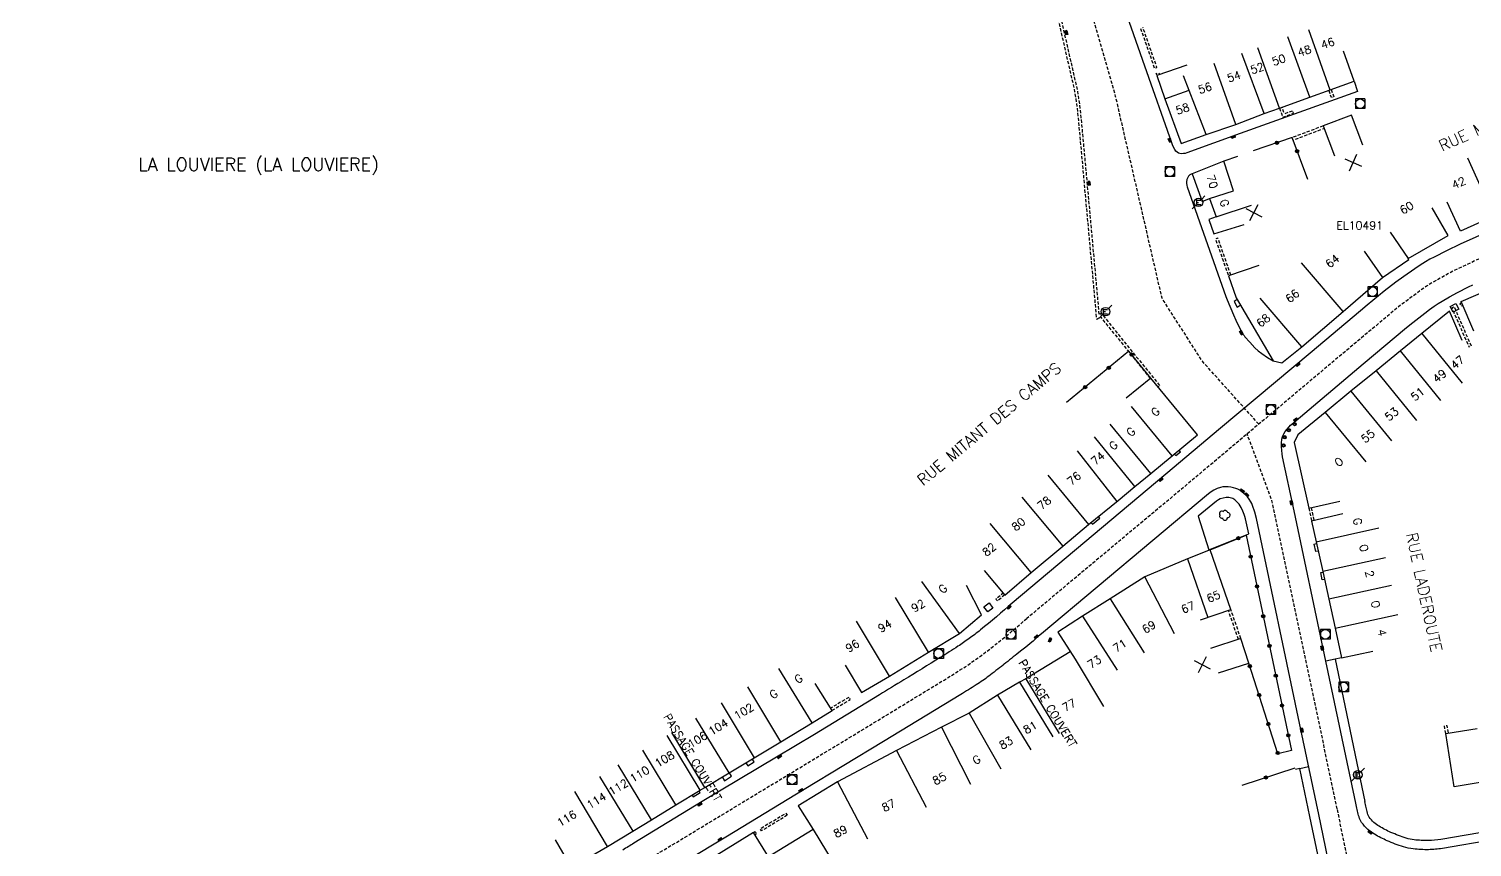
# Model space of a CAD drawing. Header units: millimetres. Extents: x 137000 to 138000, y 128000 to 129000.
# Drawn here: x 137000 to 137225.4, y 128657.2 to 128784.9 of the extents above; entities that cross this region are included whole.
import ezdxf
from ezdxf.enums import TextEntityAlignment as Align

# ---------------------------------------------------------------- set-up
doc = ezdxf.new("R2010")
doc.units = ezdxf.units.MM
doc.linetypes.add('DASHED', pattern=[0.75, 0.5, -0.25])
doc.layers.get('0').update_dxf_attribs({"linetype": 'CONTINUOUS'})
for name, color, linetype in [('w0001', 6, 'DASHED'), ('w0008', 7, 'CONTINUOUS'), ('w0100', 7, 'CONTINUOUS'), ('W0112', 1, 'DASHED'), ('w0300', 7, 'CONTINUOUS'), ('w0322', 7, 'CONTINUOUS'), ('w0400', 7, 'CONTINUOUS'), ('w0420', 7, 'CONTINUOUS'), ('W0471', 7, 'CONTINUOUS'), ('w0980', 7, 'CONTINUOUS'), ('W0984', 7, 'CONTINUOUS'), ('w0989', 7, 'CONTINUOUS'), ('w0991', 7, 'CONTINUOUS'), ('W1102', 7, 'CONTINUOUS')]:
    doc.layers.add(name, color=color, linetype=linetype)
doc.styles.get("Standard").update_dxf_attribs({"font": 'romans.shx', "width": 0.85})

# ---------------------------------------------------------------- blocks, each defined once
blk = doc.blocks.new('T400')
for p, q in [((-0.15, 0.3), (0.15, 0.3)), ((-0.15, -0.25), (-0.15, 0.3)), ((-0.15, 0.15), (0.15, 0.15)), ((-0.15, 0), (0.15, 0)), ((0.15, 0.3), (0.15, -0.25)), ((-0.15, -0.15), (0.15, -0.15)), ((-0.15, -0.25), (-0.15, -0.3)), ((-0.15, -0.3), (0.15, -0.3)), ((0.15, -0.3), (0.15, -0.25))]:
    blk.add_line(p, q)
blk = doc.blocks.new('T420')
for p, q in [((0.75, 0.75), (-0.75, 0.75)), ((-0.75, 0.75), (-0.75, -0.75)), ((0.75, 0.75), (0.75, -0.75)), ((0.75, -0.75), (-0.75, -0.75))]:
    blk.add_line(p, q)
blk.add_ellipse((0, 0), major_axis=(-0.53, 0.53), ratio=1, start_param=3.926991, end_param=10.210176)
blk = doc.blocks.new('t112o')
at = {"color": 0, "linetype": 'Continuous'}
for p, q in [((-0.5, 0.5), (0.5, 0.5)), ((-0.5, -0.5), (-0.5, 0.5)), ((0.5, 0.5), (0.5, -0.5)), ((0.5, -0.5), (-0.5, -0.5))]:
    blk.add_line(p, q, dxfattribs=at)
blk = doc.blocks.new('T471')
for p, q in [((-0.333334, 0.333334), (-0.333334, -0.333334)), ((-0.333334, 0.333334), (0.333334, 0.333334)), ((-0.333334, 0), (0, 0)), ((0.500001, 0.500001), (1.000002, 1.000002)), ((-0.500001, -0.500001), (-1.000002, -1.000002)), ((-0.333334, -0.333334), (0.333334, -0.333334))]:
    blk.add_line(p, q)
blk.add_ellipse((0, 0), major_axis=(0.471405, 0.471405), ratio=1, start_param=5.4977871438, end_param=11.780972451)
blk = doc.blocks.new('t322o')
at = {"color": 0, "linetype": 'Continuous'}
for radius in [0.25, 0.15]:
    blk.add_circle((0, 0), radius, dxfattribs=at)
blk = doc.blocks.new('t991o')
at = {"color": 0, "linetype": 'Continuous'}
for p, q in [((-1, 1), (1, -1)), ((-1, -1), (1, 1))]:
    blk.add_line(p, q, dxfattribs=at)
blk = doc.blocks.new('T300')
for p, q in [((-0.8, 0.51), (-0.86, 0.34)), ((-0.86, 0.34), (-0.86, 0.17)), ((-0.86, 0.17), (-0.74, 0.06)), ((-0.69, 0.63), (-0.8, 0.51)), ((-0.8, -0.06), (-0.74, 0.06)), ((-0.74, 0.06), (-0.69, 0.11)), ((-0.57, 0.69), (-0.69, 0.63)), ((-0.46, 0.69), (-0.57, 0.69)), ((-0.29, 0.63), (-0.46, 0.69)), ((-0.29, 0.63), (-0.17, 0.74)), ((-0.23, 0.57), (-0.29, 0.63)), ((-0.17, 0.74), (-0.06, 0.8)), ((-0.06, 0.8), (0.06, 0.8)), ((0.06, 0.8), (0.23, 0.74)), ((0.23, 0.74), (0.34, 0.63)), ((0.34, 0.63), (0.4, 0.51)), ((0.46, 0.46), (0.34, 0.46)), ((0.4, 0.51), (0.4, 0.46)), ((0.57, 0.4), (0.46, 0.46)), ((0.57, 0.4), (0.69, 0.29)), ((0.69, 0.29), (0.74, 0.17)), ((0.74, 0.06), (0.69, -0.17)), ((0.74, 0.17), (0.74, 0.06)), ((-0.8, -0.17), (-0.8, -0.06)), ((-0.8, -0.23), (-0.8, -0.17)), ((-0.74, -0.34), (-0.8, -0.23)), ((-0.69, -0.4), (-0.74, -0.34)), ((-0.51, -0.46), (-0.69, -0.4)), ((-0.4, -0.46), (-0.51, -0.46)), ((-0.4, -0.46), (-0.34, -0.46)), ((-0.34, -0.46), (-0.34, -0.4)), ((-0.34, -0.51), (-0.34, -0.46)), ((-0.29, -0.63), (-0.34, -0.51)), ((-0.17, -0.74), (-0.29, -0.63)), ((-0.06, -0.8), (-0.17, -0.74)), ((0.06, -0.8), (-0.06, -0.8)), ((0.17, -0.74), (0.06, -0.8)), ((0.23, -0.69), (0.17, -0.74)), ((0.29, -0.46), (0.23, -0.46)), ((0.29, -0.63), (0.23, -0.69)), ((0.46, -0.4), (0.29, -0.46)), ((0.34, -0.51), (0.29, -0.63)), ((0.34, -0.51), (0.34, -0.46)), ((0.57, -0.34), (0.46, -0.4)), ((0.63, -0.29), (0.57, -0.34)), ((0.69, -0.17), (0.63, -0.29))]:
    blk.add_line(p, q)

msp = doc.modelspace()

# ---------------------------------------------------------------- linework, layer by layer
at = {"layer": 'w0001', "flags": 128}
for points in [[(137192.07, 128723.18), (137183.26, 128733), (137176.97, 128742.82), (137169.72, 128774.34), (137158.9, 128812.13), (137158.32, 128819.67), (137144.77, 128858.55), (137143.48, 128862.54), (137143, 128874.68)], [(137270.19, 128768.74), (137245.6, 128757.6), (137226.4, 128748.94), (137222.42, 128747.09), (137218.26, 128744.73), (137213.89, 128741.5), (137195.06, 128725.69), (137182.88, 128715.44), (137155.84, 128692.85)], [(137204.33, 128663.13), (137194.13, 128711.27), (137190.25, 128721.65)], [(137000, 128533.64), (137004.28, 128538.84), (137014.48, 128551.22), (137027.78, 128569.27), (137033.89, 128576.92), (137035.46, 128578.87), (137042.73, 128588.02), (137044.78, 128592.93), (137075.84, 128633.86), (137084.03, 128644.5), (137086.28, 128647.35), (137088.12, 128649.39), (137090.49, 128651.36), (137093.3, 128653.17), (137110.82, 128663.76), (137114.39, 128665.92), (137132.41, 128676.83), (137138.98, 128680.83), (137142.93, 128683.24), (137146.22, 128685.29), (137148.8, 128687.1), (137151.03, 128688.84), (137153.53, 128690.86), (137155.84, 128692.85)], [(137021.09, 128560.2), (137025.46, 128556.98), (137031.58, 128548.34), (137033.35, 128542.48), (137054.07, 128516.2), (137062.51, 128505.5), (137064.48, 128501.03), (137066.94, 128497.89), (137068.8, 128495.55), (137070.23, 128494.27), (137072.95, 128494.91), (137075.42, 128496.09), (137078.95, 128498.21), (137102.17, 128513.02), (137105.5, 128515.32), (137107.82, 128517.24), (137109.59, 128519.32), (137110.95, 128521.53), (137111.91, 128523.59), (137112.93, 128527.41), (137117.85, 128552.61), (137119.19, 128559.55), (137119.84, 128562.57), (137120.62, 128565.16), (137121.78, 128567.87), (137123.26, 128570.47), (137150.21, 128611.37), (137152.1, 128614.22), (137153.63, 128616.08), (137155.37, 128617.51), (137157.83, 128618.93), (137159.95, 128619.65), (137163.22, 128620.38), (137189.38, 128626.2), (137200.73, 128628.79), (137205.17, 128630.25), (137208.51, 128631.72), (137209.55, 128635.13), (137209.18, 128639.48), (137204.33, 128663.13)]]:
    msp.add_lwpolyline(points, dxfattribs=at)
at = {"layer": 'w0008', "flags": 128}
for points in [[(137206.96, 128776.7), (137207.5, 128775.11), (137189.17, 128768.57), (137180.85, 128765.54), (137180.57, 128765.45), (137180.29, 128765.41), (137180.02, 128765.4), (137179.76, 128765.43), (137179.53, 128765.49), (137179.32, 128765.62), (137179.13, 128765.8), (137178.97, 128766.03), (137178.67, 128766.63), (137178.49, 128767.08), (137174.27, 128779.04), (137168.7, 128794.98)], [(137181.68, 128762.27), (137181.49, 128762.2), (137181.31, 128762.1), (137181.2, 128762.02), (137181.12, 128761.91), (137180.93, 128761.57), (137180.85, 128761.36), (137180.79, 128760.98), (137180.79, 128760.78), (137180.85, 128760.44), (137180.91, 128760.21), (137186.95, 128743.1), (137187.14, 128742.58), (137188.11, 128740.25), (137188.49, 128739.39), (137188.9, 128738.54), (137189.26, 128737.86), (137189.64, 128737.19), (137189.77, 128737), (137189.91, 128736.82), (137190.69, 128735.96), (137191.48, 128735.11), (137191.99, 128734.63), (137192.54, 128734.19), (137193.41, 128733.59), (137194.31, 128733.06)], [(137230.85, 128754.56), (137223.53, 128751.25), (137221.37, 128750.24), (137219.44, 128749.27), (137218.78, 128748.91), (137218.13, 128748.53), (137217.28, 128748), (137216.44, 128747.45), (137214.7, 128746.25), (137213.46, 128745.34), (137211.65, 128743.94), (137210.78, 128743.23), (137209.02, 128741.76), (137207.97, 128740.88), (137200.1, 128734.26), (137186.09, 128722.53), (137177.58, 128715.38), (137153.56, 128695.26)], [(137207.23, 128663.99), (137202.34, 128687.17), (137197.6, 128709.64), (137195.79, 128718.07), (137195.7, 128718.57), (137195.65, 128719.08), (137195.62, 128719.68), (137195.62, 128720.28), (137195.68, 128720.78), (137195.8, 128721.26), (137195.98, 128721.67), (137196.21, 128722.05), (137196.5, 128722.42), (137196.81, 128722.77), (137197.02, 128723), (137197.25, 128723.2), (137208.38, 128732.57), (137215.15, 128738.27), (137216.12, 128739.06), (137218, 128740.53), (137218.73, 128741.07), (137219.48, 128741.6), (137220.08, 128742.01), (137220.69, 128742.39), (137221.84, 128743.07), (137223.09, 128743.74), (137224.83, 128744.61), (137225.49, 128744.92)], [(137188.68, 128742.62), (137188.21, 128742.34), (137188.69, 128741.44), (137189.19, 128741.74)], [(137178.89, 128718.51), (137179.11, 128718.26), (137179.86, 128718.87), (137179.64, 128719.13)], [(137201.43, 128662.26), (137198.42, 128676.5), (137191.69, 128708.46), (137191.45, 128709.42), (137191.09, 128710.5), (137190.97, 128710.79), (137190.82, 128711.06), (137190.57, 128711.45), (137190.29, 128711.82), (137190.03, 128712.11), (137189.75, 128712.38), (137189.44, 128712.63), (137189.1, 128712.85), (137188.81, 128713.01), (137188.5, 128713.14), (137188.11, 128713.26), (137187.71, 128713.35), (137187.27, 128713.41), (137186.82, 128713.42), (137186.46, 128713.39), (137186.1, 128713.3), (137185.57, 128713.12), (137185.07, 128712.89), (137184.62, 128712.62), (137184.21, 128712.31), (137158.12, 128690.44)], [(137165.86, 128707.81), (137166.08, 128707.56), (137167.23, 128708.51), (137167.02, 128708.76)], [(137201.37, 128703.36), (137201, 128703.28), (137200.74, 128704.46), (137201.11, 128704.55)], [(137202.35, 128698.95), (137201.98, 128698.87), (137201.74, 128700.02), (137202.09, 128700.1)], [(137203.98, 128686.5), (137202.55, 128686.2)], [(137205.01, 128686.71), (137203.98, 128686.5), (137208.64, 128664.26)], [(137111.97, 128670.32), (137112.27, 128669.83), (137113.25, 128670.48), (137112.98, 128670.94)], [(137200.03, 128661.93), (137198.47, 128669.43), (137197.82, 128669.29)], [(137198.47, 128669.43), (137199.85, 128669.72)], [(137108.28, 128668.1), (137108.63, 128667.51), (137109.73, 128668.25), (137109.41, 128668.77)], [(137103.58, 128665.26), (137103.74, 128664.99), (137104.81, 128665.66), (137104.66, 128665.91)], [(137203.97, 128650.12), (137201.43, 128662.26)], [(137202.57, 128649.83), (137200.03, 128661.93)]]:
    msp.add_lwpolyline(points, dxfattribs=at)
msp.add_lwpolyline([(137190.52, 128706.05), (137189.99, 128708.42), (137189.91, 128708.74), (137189.8, 128709.06), (137189.57, 128709.62), (137189.33, 128710.18), (137189.19, 128710.44), (137189.02, 128710.68), (137188.77, 128710.96), (137188.51, 128711.23), (137188.35, 128711.35), (137188.18, 128711.46), (137188.01, 128711.55), (137187.82, 128711.62), (137187.62, 128711.67), (137187.41, 128711.71), (137187.2, 128711.72), (137186.99, 128711.71), (137186.52, 128711.63), (137186.06, 128711.5), (137185.76, 128711.36), (137185.49, 128711.18), (137182.62, 128708.79), (137184.28, 128703.58)], close=True, dxfattribs=at)
for points in [[(137153.56, 128695.26, -0.015412), (137148.62, 128691.06, -0.01179), (137146.83, 128689.7, -0.011545), (137145.09, 128688.5, -0.007476), (137142.34, 128686.75, -0.000423), (137136.63, 128683.25, -0.000636), (137132.83, 128680.93), (137122.69, 128674.75), (137116.74, 128671.18), (137105.14, 128664.25), (137094.5, 128657.76, 0.00231), (137092.76, 128656.7, 0.001305)], [(137158.12, 128690.44, -0.011642), (137154.6, 128687.52, -0.000045), (137152.29, 128685.69, -0.000755), (137152.15, 128685.58, -0.0038), (137149.89, 128683.83, -0.009782), (137148.99, 128683.18, -0.011263), (137147.93, 128682.47, -0.005053), (137145.52, 128680.97), (137133.45, 128673.62), (137121.1, 128666.15), (137108.85, 128658.73), (137096.8, 128651.48, 0.005077)], [(137228.64, 128658.27), (137220.74, 128656.95, -0.037118), (137218.59, 128656.75, -0.033307), (137216.18, 128656.87, -0.047128), (137214.66, 128657.19, -0.027184), (137212.14, 128658.14, -0.029639), (137210.14, 128659.16, -0.051568), (137209.1, 128659.93, -0.054743), (137208.13, 128661.02, -0.086268), (137207.73, 128661.86, -0.005065), (137207.49, 128662.78, -0.010337), (137207.38, 128663.24), (137207.23, 128663.99)], [(137228.41, 128659.68), (137220.51, 128658.36, -0.037118), (137218.56, 128658.18, -0.033307), (137216.34, 128658.29, -0.047128), (137215.09, 128658.56, -0.027184), (137212.72, 128659.45, -0.029639), (137210.87, 128660.4, -0.051568), (137210.06, 128660.99, -0.054743), (137209.3, 128661.85, -0.086268), (137209.12, 128662.25, -0.005065), (137208.88, 128663.14, -0.010111), (137208.79, 128663.53), (137208.64, 128664.26)]]:
    msp.add_lwpolyline(points, format="xyb", dxfattribs=at)
at = {"layer": 'w0100', "flags": 128}
for points in [[(137180.85, 128779.23), (137176.13, 128777.59), (137177.38, 128773.98), (137179.94, 128767), (137183.87, 128768.39), (137188.48, 128769.95), (137192.92, 128771.67), (137195.32, 128772.53), (137200.02, 128774.22), (137203.22, 128775.39), (137206.96, 128776.7), (137205.31, 128781.42)], [(137208.3, 128766.71), (137206.54, 128771.39), (137202.12, 128769.73), (137203.88, 128765.05)], [(137188.12, 128759.62), (137186.63, 128764.24), (137181.68, 128762.27), (137183.25, 128757.91), (137184.4, 128758.42), (137185.43, 128755.56), (137184.26, 128755.14), (137185.03, 128752.88), (137189.81, 128754.37)], [(137192.06, 128747.94), (137187.34, 128746.31), (137188.52, 128742.89), (137194.31, 128733.06), (137195.69, 128732.73), (137198.77, 128735.26), (137205.24, 128740.79), (137211.37, 128746.06), (137215.5, 128748.9), (137215.41, 128749.02), (137221.64, 128752.61), (137219.14, 128756.94)], [(137228.8, 128755.65), (137223.56, 128753.28), (137221.5, 128757.83)], [(137225.66, 128737.72), (137223.66, 128742.3), (137229.8, 128744.98), (137232.74, 128746.24), (137238.45, 128748.75), (137250.17, 128753.82), (137252.16, 128749.23)], [(137223.85, 128736.24), (137221.85, 128740.82), (137221.85, 128740.82), (137217.56, 128737.33), (137214.19, 128734.61), (137210.38, 128731.51), (137206.47, 128728.32), (137202.45, 128725.01), (137198.15, 128721.5), (137197.6, 128720.29), (137199.87, 128710.08), (137204.75, 128711.16)], [(137149.17, 128700.33), (137152.39, 128696.5), (137156.55, 128700), (137161.48, 128704.12), (137165.5, 128707.51), (137170.1, 128711.27), (137172.74, 128713.47), (137175.22, 128715.47), (137178.53, 128718.22), (137182.48, 128721.5), (137175.24, 128730.37), (137171.37, 128727.21)], [(137205.18, 128709.16), (137200.31, 128708.04), (137201.05, 128704.82), (137202.08, 128700.18), (137203.02, 128695.86), (137204.02, 128691.34), (137205.01, 128686.71), (137209.9, 128687.76)], [(137182.97, 128692.64), (137187.7, 128694.27), (137184.49, 128703.58), (137180.95, 128702.13), (137174.26, 128699.33), (137168.85, 128695.92), (137164.55, 128693.2), (137160.68, 128690.7), (137163.4, 128686.5)], [(137127.47, 128685.56), (137130.04, 128681.27), (137134.38, 128683.86), (137140.51, 128687.58), (137145.32, 128690.5), (137148.78, 128693.42), (137146.44, 128697.99)], [(137185.76, 128684.34), (137190.51, 128685.89), (137189.27, 128689.7), (137184.51, 128688.15)], [(137162.64, 128687.66), (137155.67, 128683.44), (137154.71, 128682.89), (137151.25, 128680.87), (137146.83, 128678.07), (137142.51, 128675.88), (137135.49, 128672.23), (137126.3, 128667.32), (137120.15, 128663.58), (137122.46, 128659.88), (137115.49, 128655.63), (137113.18, 128659.42), (137108.54, 128656.59), (137103.63, 128653.58), (137099.64, 128651.16), (137099.82, 128650.84), (137099.38, 128650.6), (137091.78, 128646.46), (137091.25, 128644.52)], [(137279.52, 128684.36), (137284.45, 128685.16), (137285.78, 128676.87), (137278.63, 128675.7), (137279.05, 128673.1), (137275.55, 128672.52), (137272.05, 128671.95), (137271.62, 128674.56), (137264.67, 128673.42), (137257.73, 128672.29), (137258.15, 128669.69), (137254.65, 128669.11), (137251.14, 128668.54), (137250.72, 128671.15), (137243.76, 128670.02), (137236.78, 128668.89), (137237.21, 128666.27), (137233.69, 128665.72), (137230.18, 128665.15), (137229.76, 128667.75), (137222.59, 128666.59), (137221.26, 128674.87), (137226.2, 128675.67)], [(137082.2, 128658.27), (137084.71, 128653.95), (137090.38, 128657.24), (137094.31, 128659.66), (137097.23, 128661.43), (137101.02, 128663.73), (137104.86, 128666.03), (137105.58, 128666.47), (137109.35, 128668.74), (137113.26, 128671.1), (137117.42, 128673.6), (137122.35, 128676.53), (137125.43, 128678.46), (137122.78, 128682.7)]]:
    msp.add_lwpolyline(points, dxfattribs=at)
at = {"layer": 'W0112', "flags": 128}
for points in [[(137175.17, 128730.32), (137167.39, 128739.95), (137166.78, 128739.52), (137164.46, 128765), (137163.9, 128770.99), (137163.74, 128772.49), (137163.54, 128773.97), (137163.36, 128775.06), (137163.13, 128776.14), (137155.12, 128811.05), (137156.33, 128818.88), (137156.73, 128818.82), (137155.53, 128811.06), (137163.52, 128776.23), (137163.75, 128775.13), (137163.94, 128774.03), (137164.14, 128772.53), (137164.3, 128771.03), (137164.86, 128765.03), (137167.12, 128740.24), (137167.47, 128740.49), (137176.6, 128729.19), (137176.36, 128728.99)], [(137173.61, 128784.96), (137175.78, 128778.74), (137176.16, 128778.87), (137173.98, 128785.09)], [(137176.18, 128777.59), (137176.07, 128777.91), (137176.45, 128778.04), (137176.56, 128777.72)], [(137203.38, 128775.44), (137203.79, 128774.29), (137203.41, 128774.16), (137203.01, 128775.31)], [(137195.32, 128772.53), (137195.83, 128771.11), (137197.5, 128771.71), (137197.36, 128772.08), (137196.07, 128771.62), (137195.7, 128772.66)], [(137202.12, 128769.73), (137197.27, 128767.9), (137197.41, 128767.52), (137202.26, 128769.35)], [(137187.71, 128746.44), (137185.69, 128752.23), (137185.31, 128752.1), (137187.34, 128746.31)], [(137225.28, 128735.36), (137222.61, 128741.48), (137222.24, 128741.32), (137224.91, 128735.2)], [(137223.75, 128742.1), (137223.48, 128741.95), (137223.68, 128741.6), (137223.91, 128741.73)], [(137199.87, 128710.08), (137200.31, 128708.04)], [(137200.26, 128710.16), (137200.7, 128708.12)], [(137152.39, 128696.53), (137151.27, 128695.56), (137151.01, 128695.86), (137152.13, 128696.83)], [(137188.89, 128689.57), (137187.32, 128694.14)], [(137189.27, 128689.7), (137187.7, 128694.27)], [(137125.41, 128678.5), (137128.28, 128680.2), (137128.07, 128680.54), (137125.2, 128678.84)], [(137221.26, 128674.87), (137221.06, 128676.07), (137221.45, 128676.14), (137221.66, 128674.94)], [(137113.18, 128659.42), (137113.45, 128659.57), (137113.65, 128659.23), (137113.39, 128659.07)]]:
    msp.add_lwpolyline(points, dxfattribs=at)
msp.add_lwpolyline([(137118.44, 128662.12), (137114.42, 128659.7), (137114.21, 128660.04), (137118.23, 128662.46)], close=True, dxfattribs=at)
at = {"layer": 'w0322', "flags": 128}
for points in [[(137199.74, 128761.35), (137197.27, 128767.9), (137191.2, 128765.85)], [(137188.76, 128764.94), (137186.63, 128764.24)], [(137175.24, 128730.37), (137171.8, 128734.56), (137162.02, 128726.56)], [(137184.49, 128703.58), (137190.1, 128705.87), (137197.18, 128672.24), (137195.07, 128671.71), (137190.51, 128685.89)], [(137197.69, 128669.5), (137189.4, 128666.79)]]:
    msp.add_lwpolyline(points, dxfattribs=at)
at = {"layer": 'W1102', "flags": 128}
for points in [[(137199.85, 128784.8), (137203.17, 128775.37)], [(137195.32, 128772.53), (137191.94, 128781.94)], [(137200.02, 128774.22), (137196.61, 128783.62)], [(137188.48, 128769.95), (137185.08, 128779.49)], [(137192.92, 128771.67), (137189.43, 128781.04)], [(137183.87, 128768.39), (137180.34, 128777.53)], [(137177.38, 128773.98), (137181.2, 128775.31)], [(137224.69, 128764.77), (137228.8, 128755.65)], [(137184.4, 128758.42), (137188.12, 128759.62)], [(137185.43, 128755.56), (137190.95, 128757.34)], [(137212.58, 128753.14), (137215.41, 128749.02)], [(137208.53, 128750.18), (137211.37, 128746.06)], [(137205.24, 128740.79), (137198.74, 128748.38)], [(137198.77, 128735.26), (137192.27, 128742.82)], [(137217.56, 128737.33), (137223.86, 128729.57)], [(137220.49, 128726.85), (137214.19, 128734.61)], [(137210.38, 128731.51), (137216.69, 128723.76)], [(137206.47, 128728.32), (137212.81, 128720.59)], [(137178.53, 128718.22), (137172.2, 128725.95)], [(137175.22, 128715.47), (137168.88, 128723.2)], [(137202.45, 128725.01), (137208.79, 128717.28)], [(137172.74, 128713.47), (137166.4, 128721.2)], [(137163.73, 128718.99), (137169.9, 128711.11)], [(137159.11, 128715.2), (137165.5, 128707.51)], [(137155.05, 128711.77), (137161.48, 128704.12)], [(137156.55, 128700), (137150.13, 128707.66)], [(137201.05, 128704.82), (137210.8, 128707.02)], [(137180.95, 128702.13), (137184.09, 128693.02)], [(137211.84, 128702.33), (137202.08, 128700.18)], [(137145.32, 128690.5), (137139.46, 128698.64)], [(137178.9, 128690.43), (137174.26, 128699.33)], [(137140.51, 128687.58), (137135.33, 128696.13)], [(137212.79, 128698), (137203.02, 128695.86)], [(137168.85, 128695.92), (137174.19, 128687.47)], [(137134.38, 128683.86), (137129.23, 128692.43)], [(137164.55, 128693.2), (137169.94, 128684.77)], [(137204.02, 128691.34), (137213.79, 128693.46)], [(137122.35, 128676.53), (137117.14, 128685.06)], [(137163.4, 128686.5), (137167.82, 128679.11)], [(137154.71, 128682.89), (137159.92, 128674.35)], [(137155.67, 128683.44), (137160.88, 128674.9)], [(137117.42, 128673.6), (137112.3, 128682.19)], [(137151.25, 128680.87), (137156.46, 128672.33)], [(137108.1, 128679.67), (137113.26, 128671.1)], [(137146.83, 128678.07), (137151.79, 128669.37)], [(137109.35, 128668.74), (137104.18, 128677.3)], [(137142.51, 128675.88), (137147.07, 128666.98)], [(137104.86, 128666.03), (137099.7, 128674.6)], [(137105.58, 128666.47), (137100.42, 128675.03)], [(137101.02, 128663.73), (137095.86, 128672.29)], [(137135.49, 128672.23), (137140.15, 128663.38)], [(137097.23, 128661.43), (137092.04, 128669.98)], [(137089.1, 128668.19), (137094.31, 128659.66)], [(137126.3, 128667.32), (137130.96, 128658.47)], [(137090.38, 128657.24), (137085.25, 128665.83)], [(137122.46, 128659.88), (137127.67, 128651.34)]]:
    msp.add_lwpolyline(points, dxfattribs=at)

# ---------------------------------------------------------------- block references
at = {"layer": 'W0112'}
for p, rotation in [((137222.62, 128741.33), 207.4926211847328), ((137149.85, 128694.57), 35.64542545372197)]:
    msp.add_blockref('t112o', p, dxfattribs=dict(at, rotation=rotation))
at = {"layer": 'w0300'}
msp.add_blockref('T300', (137186.8, 128708.93), dxfattribs=at)
at = {"layer": 'w0322'}
for p, rotation in [((137194.9, 128767.1), 198.6283281175341), ((137198.06, 128765.79), 110.6449253880888), ((137172.22, 128734.04), 129.3949516431247), ((137168.64, 128731.97), 219.30202482725), ((137164.96, 128728.96), 219.30202482725), ((137197.67, 128723.18), 207.9684714178602), ((137196.12, 128721.14), 207.9684714178602), ((137196.75, 128722.24), 207.9684714178602), ((137195.92, 128719.86), 207.968471417868), ((137188.88, 128705.37), 22.17562848113593), ((137190.81, 128702.5), 281.9004304425669), ((137191.79, 128697.85), 281.9004304425669), ((137192.77, 128693.2), 281.9004304425669), ((137193.74, 128688.56), 281.9004304425669), ((137190.67, 128685.41), 107.8052006920294), ((137194.72, 128683.91), 281.9004304425669), ((137192.12, 128680.89), 107.8052006920294), ((137195.7, 128679.26), 281.9004304425669), ((137193.57, 128676.36), 107.8052006920294), ((137196.68, 128674.61), 281.9004304425669), ((137195.03, 128671.84), 107.8052006920294), ((137193.18, 128668.02), 198.1183587530662)]:
    msp.add_blockref('t322o', p, dxfattribs=dict(at, rotation=rotation))
at = {"layer": 'w0400'}
for p, rotation in [((137162.03, 128784.28), 194.7499677885035), ((137188.11, 128768.02), 109.7876883376042), ((137178.18, 128767.51), 19.86361481869123), ((137165.57, 128760.75), 183.8016048019816), ((137189.32, 128737.45), 29.57504833862509), ((137198.2, 128732.47), 130.5597875087455), ((137197.82, 128723.88), 310.1574224275496), ((137176.81, 128714.53), 129.1587199085911), ((137189.49, 128712.77), 234.1831304653883), ((137190.19, 128712.16), 44.06538741342752), ((137197.17, 128710.93), 11.42202559167711), ((137153.09, 128694.63), 131.6976612246053), ((137157.33, 128689.96), 130.4634698802646), ((137159.48, 128689.5), 159.1199000462327), ((137201.97, 128688.24), 10.80274705042315), ((137198.8, 128675.39), 190.8068074822945), ((137117.18, 128671.26), 301.0420317158348), ((137120.56, 128666), 121.2290764043381), ((137104.79, 128663.85), 121.3394058955246), ((137107.96, 128658.37), 122.0078837028662), ((137209.44, 128659.49), 233.4072277719309)]:
    msp.add_blockref('T400', p, dxfattribs=dict(at, rotation=rotation))
at = {"layer": 'w0420'}
for p in [(137207.91, 128773.19), (137178.18, 128762.6), (137209.83, 128743.87), (137193.95, 128725.44), (137153.36, 128690.36), (137202.47, 128690.38), (137142.06, 128687.37), (137205.31, 128682.14), (137119.19, 128667.7)]:
    msp.add_blockref('T420', p, dxfattribs=at)
at = {"layer": 'W0471'}
for p in [(137182.67, 128757.8), (137168.12, 128740.74), (137207.54, 128668.44), (137207.56, 128668.46)]:
    msp.add_blockref('T471', p, dxfattribs=at)
at = {"layer": 'w0991'}
for p, rotation in [((137206.8, 128764.01), 20.64492538792321), ((137191.32, 128756.2), 17.32812421102084), ((137183.24, 128685.62), 288.1183587534204)]:
    msp.add_blockref('t991o', p, dxfattribs=dict(at, rotation=rotation))

# ---------------------------------------------------------------- texts
at = {"layer": 'w0980'}
msp.add_text('LA LOUVIERE (LA LOUVIERE)', height=2, dxfattribs=at).set_placement((137035.87, 128763.6), align=Align.MIDDLE)
at = {"layer": 'W0984'}
msp.add_text('EL10491', height=1.25, dxfattribs=at).set_placement((137207.83, 128754.2), align=Align.MIDDLE)
for p in [(137159.11, 128679.6), (137103.66, 128671.15)]:
    msp.add_text('PASSAGE COUVERT', height=1.25, rotation=301.3443, dxfattribs=at).set_placement(p, align=Align.MIDDLE)
at = {"layer": 'w0989'}
for s, rotation, p in [('RUE MITANT DES CAMPS', 24.3796, (137233.26, 128772.35)), ('RUE MITANT DES CAMPS', 39.8726, (137149.96, 128723.21)), ('RUE LADEROUTE', 281.9691, (137217.9, 128696.94))]:
    msp.add_text(s, height=1.75, rotation=rotation, dxfattribs=at).set_placement(p, align=Align.MIDDLE)
at = {"layer": 'w0991'}
for s, rotation, p in [('48', 18.7969, (137199.2, 128781.46)), ('46', 18.7969, (137202.83, 128782.63)), ('52', 18.7969, (137191.82, 128778.74)), ('50', 18.7969, (137195.19, 128780.04)), ('54', 18.7969, (137188.2, 128777.45)), ('56', 18.7969, (137183.66, 128775.64)), ('58', 18.7969, (137180.17, 128772.41)), ('70', 287.8533, (137184.8, 128761.03)), ('42', 24.1801, (137223.3, 128760.84)), ('G', 287.8533, (137186.72, 128757.7)), ('60', 29.9903, (137215.17, 128756.96)), ('64', 39.0923, (137203.57, 128748.63)), ('66', 39.0923, (137197.32, 128743.19)), ('68', 39.0923, (137192.78, 128739.36)), ('47', 39.0923, (137223.11, 128732.82)), ('49', 39.0923, (137220.31, 128730.69)), ('51', 39.0923, (137216.88, 128727.87)), ('G', 39.9992, (137175.93, 128725.09)), ('53', 39.0923, (137212.85, 128724.75)), ('G', 39.9992, (137172.09, 128721.97)), ('55', 39.0923, (137209.12, 128721.32)), ('74', 39.9992, (137166.95, 128717.84)), ('G', 39.9992, (137169.37, 128719.85)), ('O', 39.0923, (137204.58, 128717.29)), ('76', 39.9992, (137163.22, 128714.71)), ('78', 39.9992, (137158.58, 128710.88)), ('80', 39.9992, (137154.55, 128707.56)), ('G', 282.67, (137207.5, 128707.98)), ('82', 39.9992, (137149.97, 128703.61)), ('O', 282.67, (137208.49, 128703.83)), ('2', 282.67, (137209.4, 128699.8)), ('G', 40.1982, (137142.74, 128697.48)), ('65', 22.8558, (137185, 128696.27)), ('92', 30.8277, (137138.87, 128694.83)), ('67', 22.8558, (137181.02, 128694.58)), ('O', 282.67, (137210.31, 128695.06)), ('94', 30.8277, (137133.68, 128691.68)), ('69', 32.3955, (137174.92, 128691.53)), ('96', 30.8277, (137128.61, 128688.57)), ('71', 32.3955, (137170.38, 128688.61)), ('4', 282.67, (137211.32, 128690.63)), ('73', 32.3955, (137166.4, 128686.06)), ('G', 31.0688, (137120.21, 128683.45)), ('G', 31.0688, (137116.31, 128681.05)), ('77', 30.7297, (137162.45, 128679.32)), ('102', 31.0688, (137111.65, 128678.35)), ('104', 31.0688, (137107.65, 128675.91)), ('81', 30.7297, (137156.37, 128675.84)), ('106', 31.0688, (137104.41, 128673.94)), ('83', 30.7297, (137152.6, 128673.44)), ('108', 31.0688, (137099.27, 128670.9)), ('G', 28.1171, (137148, 128670.81)), ('110', 31.0688, (137095.36, 128668.55)), ('112', 31.0688, (137092.03, 128666.51)), ('85', 28.1171, (137142.21, 128667.86)), ('114', 31.0688, (137088.62, 128664.42)), ('87', 28.1171, (137134.26, 128663.67)), ('116', 31.0688, (137083.99, 128661.63)), ('89', 28.1171, (137126.75, 128659.62))]:
    msp.add_text(s, height=1.25, rotation=rotation, dxfattribs=at).set_placement(p, align=Align.MIDDLE)

doc.saveas('drawing.dxf')
